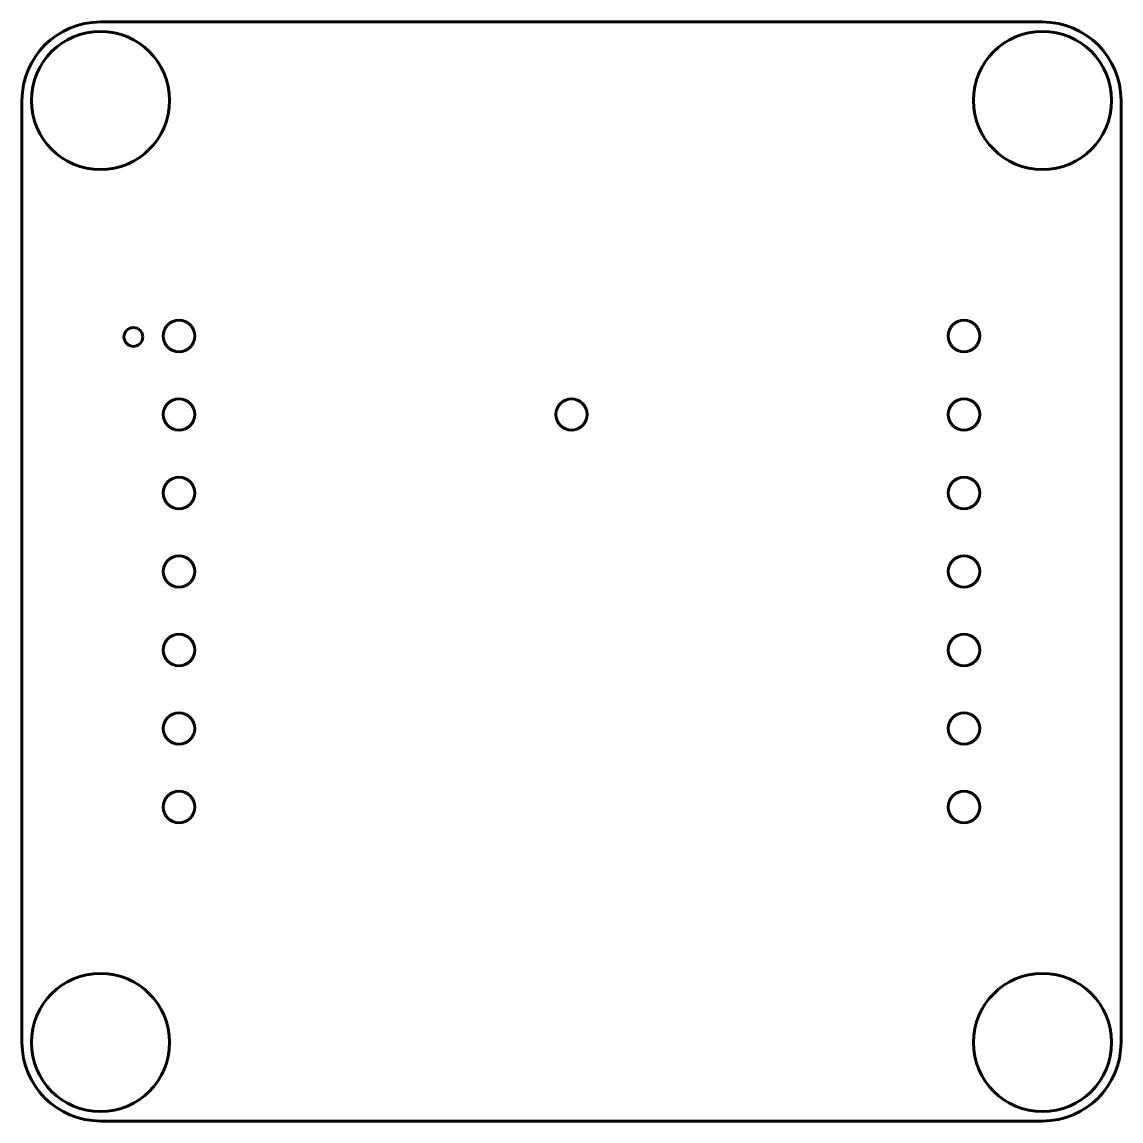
# Model space of a CAD drawing. Header units: millimetres. Extents: x -17.5 to 17.5, y -17.5 to 17.5.
import ezdxf

# ---------------------------------------------------------------- set-up
doc = ezdxf.new("R2010")
doc.units = ezdxf.units.MM
doc.linetypes.add('K5LT_BASIC', pattern=[0])

msp = doc.modelspace()

# ---------------------------------------------------------------- linework, layer by layer
at = {"color": 150, "linetype": 'K5LT_BASIC', "lineweight": 60, "true_color": 0x0080ff}
for p, q in [((15, 17.5), (-15, 17.5)), ((-17.5, 15), (-17.5, -15)), ((17.5, -15), (17.5, 15)), ((-15, -17.5), (15, -17.5))]:
    msp.add_line(p, q, dxfattribs=at)
for centre, radius in [((-15, 15), 2.2), ((15, 15), 2.2), ((-13.953, 7.47), 0.3), ((-12.5, 7.5), 0.5), ((12.5, 7.5), 0.5), ((-12.5, 5), 0.5), ((0, 5), 0.5), ((12.5, 5), 0.5), ((-12.5, 2.5), 0.5), ((12.5, 2.5), 0.5), ((-12.5, 0), 0.5), ((12.5, 0), 0.5), ((-12.5, -2.5), 0.5), ((12.5, -2.5), 0.5), ((-12.5, -5), 0.5), ((12.5, -5), 0.5), ((-12.5, -7.5), 0.5), ((12.5, -7.5), 0.5), ((-15, -15), 2.2), ((15, -15), 2.2)]:
    msp.add_circle(centre, radius, dxfattribs=at)
for centre, start, end in [((-15, 15), 90, 180), ((15, 15), 0, 90), ((-15, -15), 180, 270), ((15, -15), 270, 0)]:
    msp.add_arc(centre, 2.5, start, end, dxfattribs=at)

doc.saveas('drawing.dxf')
